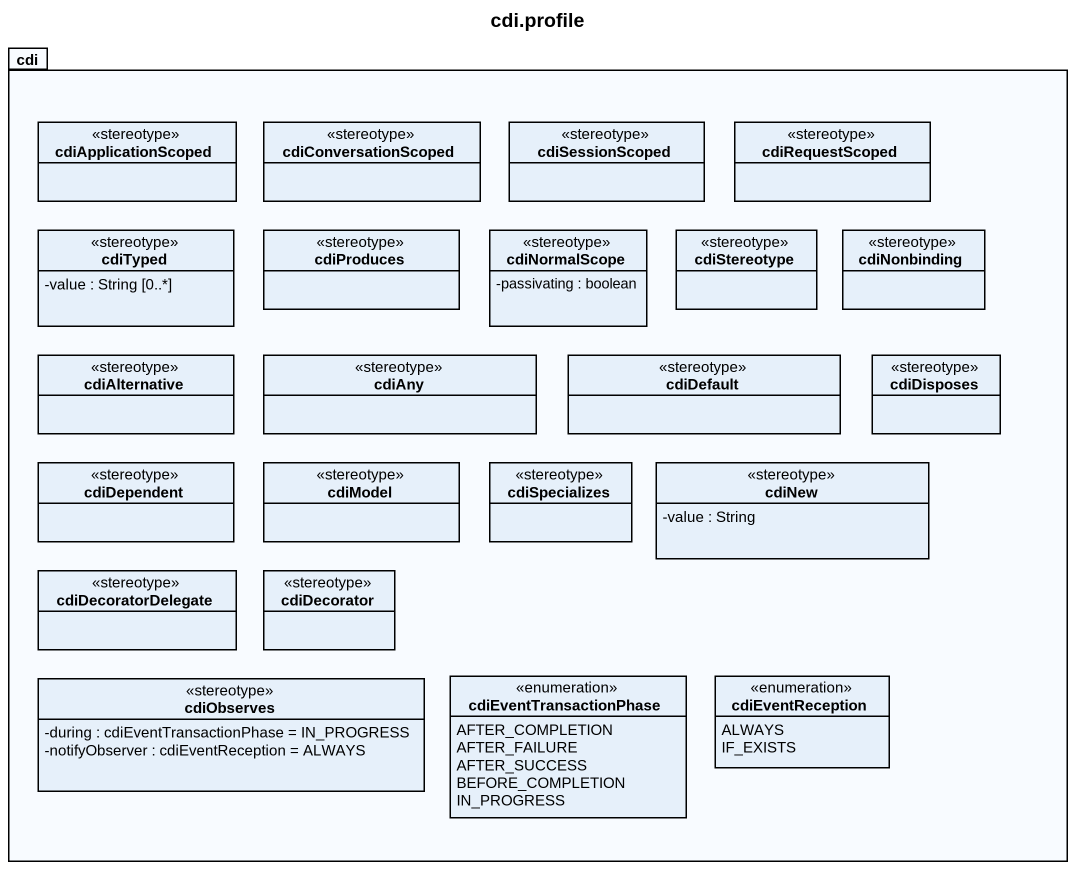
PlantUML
@startuml
title cdi.profile
hide circle
hide empty members
skinparam classAttributeIconSize 0
package cdi {
  class cdiApplicationScoped <<stereotype>>
  class cdiConversationScoped <<stereotype>>
  class cdiSessionScoped <<stereotype>>
  class cdiRequestScoped <<stereotype>>
  class cdiTyped <<stereotype>> {
    -value : String [0..*]
  }
  class cdiProduces <<stereotype>>
  class cdiNormalScope <<stereotype>> {
    -passivating : boolean
  }
  class cdiStereotype <<stereotype>>
  class cdiNonbinding <<stereotype>>
  class cdiAlternative <<stereotype>>
  class cdiAny <<stereotype>>
  class cdiDefault <<stereotype>>
  class cdiDisposes <<stereotype>>
  class cdiDependent <<stereotype>>
  class cdiModel <<stereotype>>
  class cdiSpecializes <<stereotype>>
  class cdiNew <<stereotype>> {
    -value : String
  }
  class cdiDecoratorDelegate <<stereotype>>
  class cdiDecorator <<stereotype>>
  class cdiObserves <<stereotype>> {
    -during : cdiEventTransactionPhase = IN_PROGRESS
    -notifyObserver : cdiEventReception = ALWAYS
  }
  enum cdiEventTransactionPhase {
    AFTER_COMPLETION
    AFTER_FAILURE
    AFTER_SUCCESS
    BEFORE_COMPLETION
    IN_PROGRESS
  }
  enum cdiEventReception {
    ALWAYS
    IF_EXISTS
  }
}
@enduml
